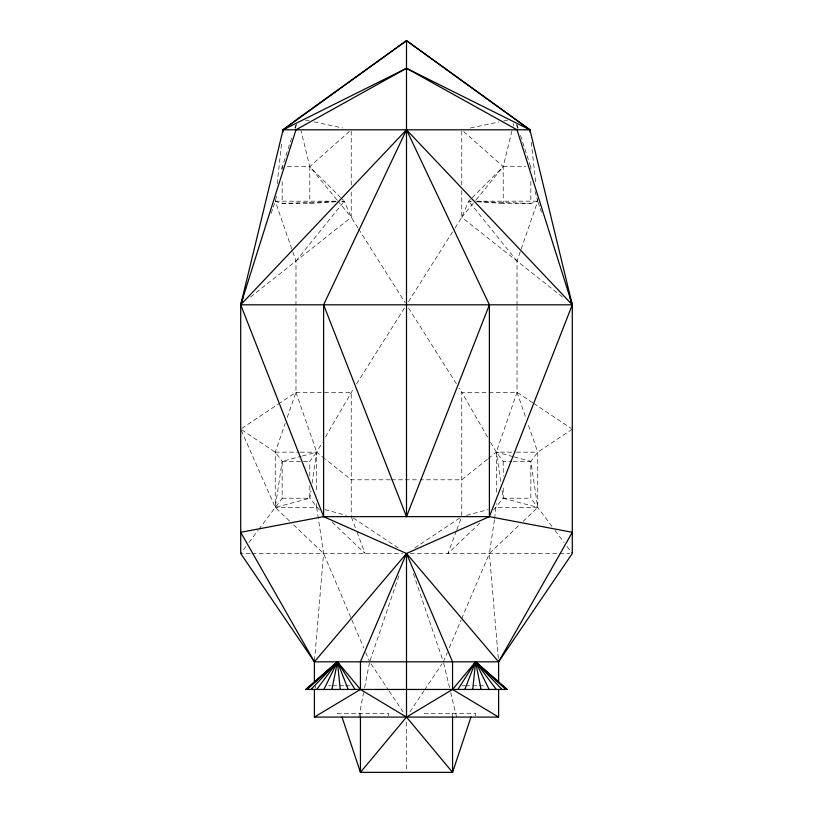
<?xml version="1.0" encoding="UTF-8"?>
<svg xmlns="http://www.w3.org/2000/svg" width="813" height="813" viewBox="0 0 813 813"><rect width="100%" height="100%" fill="white"/><g stroke="black" fill="none" stroke-linecap="round" stroke-linejoin="round"><path stroke-width="0.61" stroke-dasharray="4.07 3.05" d="M314.499 660.563L323.604 553.48L318.564 519.883M277.172 183.657L281.704 142.326M241.756 429.843L275.251 452.17L282.162 461.378L275.251 507.434L289.845 521.336M319.438 510.036L309.794 498.227L310.912 490.757M312.029 483.288L316.694 452.17L322.355 442.374M494.436 519.883L489.396 553.48L498.501 660.563M494.619 518.633L496.306 503.664M358.838 717.086L363.645 692.524M364.61 687.615L369.417 663.052M295.973 305.221L295.973 261.054L275.251 201.187L275.749 198.718M281.664 169.114L292.507 135.354M511.936 130.923L503.206 166.645L503.206 203.494L530.838 203.494L537.749 201.187L537.251 198.718M513.135 125.995L513.735 123.535M335.698 201.766L309.794 203.494L282.162 203.494L275.251 201.187L276.593 196.319M295.393 128.23L296.399 124.592M294.895 128.139L296.084 124.521M271.237 213.24L272.843 208.413M273.239 207.213L274.855 202.396M370.067 660.634L399.62 573.724M318.381 518.633L316.694 507.434L275.251 507.434L275.251 452.17L285.2 423.431M287.274 417.445L295.973 392.303L295.973 306.491M517.027 305.221L517.027 261.054L537.749 201.187L536.407 196.329M517.027 306.491L517.027 392.303L496.306 452.17L496.306 492.363M456.418 530.899L447.943 553.48L480.788 522.2M456.855 529.72L461.764 516.641M443.339 661.823L447.302 652.504M449.284 647.849L461.164 619.882M461.662 618.723L489.396 553.48L519.497 524.812M455.026 227.975L461.764 217.305L468.674 201.187L471.327 198.535M325.495 436.927L353.929 388.035M356.633 383.766L405.148 306.938M408.522 301.603L454.345 229.042M409.976 711.873L423.878 691.02M424.569 689.983L441.947 663.906M245.973 546.478L240.709 553.48L250.76 553.48M248.971 542.474L257.985 530.462M258.737 529.456L282.162 498.227L282.162 461.378L301.216 456.296M309.794 476.113L309.794 461.378L316.694 452.17L295.973 392.303L280.333 402.73M493.562 510.036L503.206 498.227L503.206 485.94M552.017 526.458L530.838 498.227L530.838 461.378L537.749 452.17L572.291 429.142M295.973 261.054L344.326 201.187L341.673 198.535M562.423 296.989L461.764 217.305L475.31 200.74M476.113 199.774L503.206 166.645L525.818 166.645M472.211 197.64L503.206 166.645L463.644 131.482M523.155 521.336L537.749 507.434L537.749 452.17L527.8 423.431M349.356 131.482L309.794 166.645L287.182 166.645M487.424 459.274L461.764 479.802L420.311 479.802M488.41 458.481L496.306 452.17L515.137 452.17M250.577 296.989L351.236 217.305L351.236 190.679M241.756 428.451L279.296 403.421M414.843 547.921L459.68 518.033M302.406 455.981L316.694 452.17L324.59 458.481M309.794 485.94L309.794 498.227L275.251 507.434L240.709 429.142M466.53 515.371L487.963 509.66M470.422 127.987L498.867 121.991M503.816 120.954L507.525 120.172M341.867 201.35L344.326 201.187L351.236 217.305L357.974 227.975M335.444 201.512L282.162 203.494L282.162 180.161M341.795 201.278L344.326 201.187M275.251 201.187L336.795 201.187M476.205 201.187L537.749 201.187M295.973 392.303L351.236 392.303L351.236 515.412M532.667 402.73L517.027 392.303L461.764 392.303L459.071 388.035M275.251 452.17L299.113 452.17M300.373 452.17L316.694 452.17L316.694 492.363M516.397 452.17L537.749 452.17M282.162 461.378L302.253 461.378M303.513 461.378L309.794 461.378M490.646 442.374L496.306 452.17L503.206 461.378L511.997 461.378M513.257 461.378L530.838 461.378L537.749 507.434L496.306 507.434M390.169 479.802L351.236 479.802L325.576 459.274M391.429 479.802L403.99 479.802M405.24 479.802L419.061 479.802M282.162 498.227L309.794 498.227M502.088 490.757L503.206 498.227L530.838 498.227M252.02 553.48L402.73 553.48M410.27 553.48L558.47 553.48M559.73 553.48L569.771 553.48M328.543 685.776L331.257 685.776M332.487 685.776L344.824 685.776M345.474 685.776L350.992 685.776M462.008 685.776L464.995 685.776M465.707 685.776L478.908 685.776M479.284 685.776L484.457 685.776M517.027 261.054L468.674 201.187L471.205 201.278M477.556 201.512L530.838 203.494L530.838 180.161M468.674 201.187L471.134 201.35M477.302 201.766L503.206 203.494M305.495 120.08L309.204 120.873M314.153 121.92L342.588 127.966M512.973 456.611L496.306 452.17L500.971 483.288M514.162 456.936L530.838 461.378M503.206 498.227L537.749 507.434M325.037 509.66L346.47 515.371M533.704 403.421L571.244 428.451M398.157 547.921L351.236 516.641L356.145 529.72M332.212 522.2L365.057 553.48L356.582 530.899M293.503 524.812L323.604 553.48L351.338 618.723M340.789 197.64L309.794 166.645L301.003 130.547M336.887 199.774L309.794 166.645L309.794 203.494M337.69 200.74L351.236 217.305M555.015 530.462L564.029 542.474M567.027 546.478L572.291 553.48M371.053 663.906L388.431 689.983M389.122 691.02L403.024 711.873M358.655 229.042L405.148 302.67M408.522 308.005L456.367 383.766M487.505 436.927L461.764 392.303L461.764 515.412M351.836 619.882L363.716 647.849M365.698 652.504L369.661 661.823M517.027 392.303L525.726 417.445M413.38 573.724L442.933 660.634M538.145 202.396L539.761 207.213M540.157 208.413L541.763 213.24M516.926 124.613L518.125 128.22M520.503 135.425L531.336 169.114M516.621 124.684L517.627 128.322M535.066 191.472L536.072 195.12M443.634 663.052L449.528 687.615M450.707 692.524L456.601 717.086M531.296 142.326L535.828 183.657M530.838 166.645L530.838 169.104M503.206 461.378L503.206 476.113M475.575 715.857L475.575 713.408L424.295 713.408L424.295 715.857M461.764 131.076L461.764 185.598M461.764 190.679L461.764 217.305M452.556 713.408L452.556 715.857M406.5 722.107L406.5 769.84M388.705 715.857L388.705 713.408L337.425 713.408L337.425 715.857M360.444 713.408L360.444 715.857M351.236 131.076L351.236 185.598M316.694 503.664L316.694 507.434M315.434 685.776L315.434 688.225M282.162 166.645L282.162 169.104"/><path stroke-width="1.22" d="M472.749 689.454L475.575 661.823L507.393 689.454L305.607 689.454L337.425 661.823L360.444 689.454L406.5 717.086L452.556 772.35L470.971 717.086M282.802 132.316L283.076 129.806L298.076 118.505L406.5 40.65L529.924 129.806L572.291 304.804L572.291 553.48L498.603 661.823L498.603 681.924M331.938 689.454L337.425 661.823L355.098 689.454M314.397 681.924L314.397 661.823L240.709 553.48L240.709 304.804L283.076 129.806L406.5 40.65L529.924 129.806L530.198 132.316M498.603 661.823L406.5 553.48L323.604 516.641L240.709 304.804L295.973 129.806L406.5 68.282L529.924 129.806L283.076 129.806L406.5 68.282L517.027 129.806L572.291 304.804L489.396 516.641L406.5 553.48L314.397 661.823L240.709 532.312L323.604 516.641L489.396 516.641L572.291 532.291L498.603 661.823L314.397 661.823M569.476 296.369L572.291 304.804L240.709 304.804L243.524 296.369M464.812 689.454L475.575 661.823L506.662 689.454M572.291 304.804L406.5 129.806L323.604 304.804L406.5 516.641L489.396 304.804L406.5 129.806L240.709 304.804M342.029 717.086L360.444 772.35L406.5 717.086L452.556 689.454L452.556 661.823L406.5 553.48L360.444 661.823L360.444 689.454L314.397 717.086L314.397 689.454M323.879 689.454L337.425 661.823L348.188 689.454M457.902 689.454L475.575 661.823L505.798 689.454M316.704 689.454L337.425 661.823L340.251 689.454M311.003 689.454L337.425 661.823L306.338 689.454M331.277 667.869L337.425 661.823L307.202 689.454M314.397 717.086L498.603 717.086L498.603 689.454M498.603 717.086L452.556 689.454L475.575 661.823L481.723 667.869M501.997 689.454L475.575 661.823L481.062 689.454M496.296 689.454L475.575 661.823L489.121 689.454M489.396 304.804L489.396 516.641M452.556 717.086L452.556 772.35L360.444 772.35L360.444 717.086M406.5 40.65L406.5 516.641M406.5 553.48L406.5 717.086M323.604 304.804L323.604 516.641"/></g></svg>
